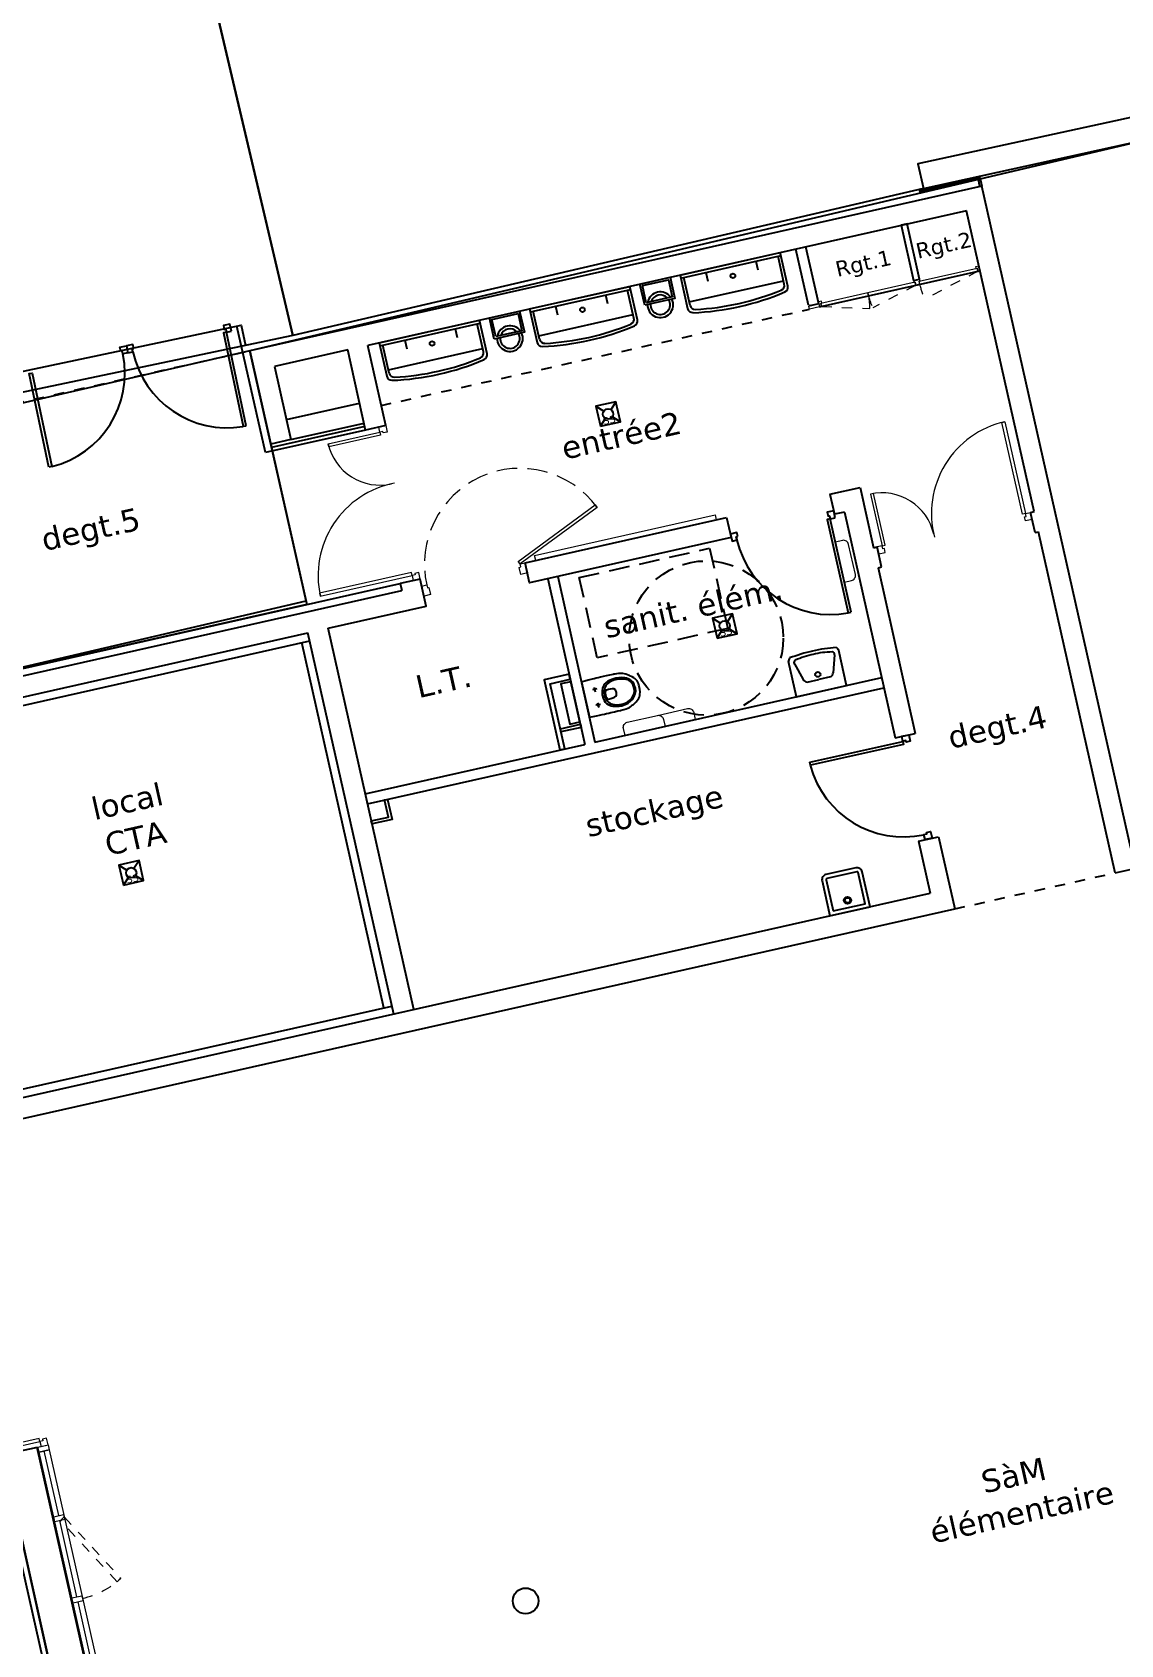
# Model space of a CAD drawing. Header units: metres. Extents: x 595893 to 596105, y 139631 to 139768.
# Drawn here: x 596011.37 to 596021.96, y 139700.97 to 139716.65 of the extents above; entities that cross this region are included whole.
import ezdxf

# ---------------------------------------------------------------- set-up
doc = ezdxf.new("R2010")
doc.units = ezdxf.units.M
doc.header["$MEASUREMENT"] = 0
for name, pattern in [('01', [0.15, 0.1, -0.05]), ('02', [0.28, 0.2, -0.08]), ('DASHED', [0.75, 0.5, -0.25])]:
    doc.linetypes.add(name, pattern=pattern)
for name, color, linetype in [('01-ISOL-0.08', 43, 'ISOLATION'), ('01-SANITAIRE-0.15', 44, 'Continuous'), ('02-VU-CACHE-01-0.10', 133, '01'), ('06-SYMB-DIVERS-0.20', 20, 'Continuous'), ('06-TXT-DIVERS-0.20', 70, 'Continuous'), ('08-VU-0.08', 56, 'Continuous'), ('08-VU-0.20', 32, 'Continuous')]:
    doc.layers.add(name, color=color, linetype=linetype)
doc.layers.add('01-MEN-CP-0.15', color=2, linetype='Continuous', lineweight=18)
doc.styles.add('locaux 100', font='verdana.ttf', dxfattribs={"height": 0.22})
doc.styles.add('locaux 20', font='verdana.ttf', dxfattribs={"height": 0.07})
doc.linetypes.add('ISOLATION', pattern='A,0.0001,-0.1,[134,ltypeshp.shx,S=0.1,R=0,X=-0.1,Y=0],-0.2,[134,ltypeshp.shx,S=0.1,R=180,X=0.1,Y=0],-0.1', length=0.4001)

msp = doc.modelspace()

# ---------------------------------------------------------------- linework, layer by layer
at = {"color": 251, "true_color": 0x666666}
for p, q in [((596017.676, 139714.287), (596018.651, 139714.506)), ((596017.682, 139714.258), (596018.658, 139714.477)), ((596018.414, 139714.422), (596018.433, 139714.338)), ((596018.69, 139714.198), (596018.629, 139714.47)), ((596018.725, 139714.18), (596018.651, 139714.506)), ((596017.676, 139714.287), (596017.749, 139713.961)), ((596017.773, 139713.991), (596017.712, 139714.264)), ((596017.765, 139714.025), (596018.683, 139714.231)), ((596017.926, 139714.312), (596017.945, 139714.228)), ((596016.212, 139713.958), (596017.188, 139714.177)), ((596016.219, 139713.928), (596017.194, 139714.148)), ((596016.951, 139714.093), (596016.97, 139714.009)), ((596017.227, 139713.869), (596017.165, 139714.141)), ((596017.261, 139713.851), (596017.188, 139714.177)), ((596016.212, 139713.958), (596016.286, 139713.632)), ((596016.309, 139713.662), (596016.248, 139713.935)), ((596016.302, 139713.696), (596017.219, 139713.902)), ((596016.463, 139713.983), (596016.482, 139713.899)), ((596014.749, 139713.629), (596015.724, 139713.848)), ((596014.755, 139713.599), (596015.731, 139713.819)), ((596015.487, 139713.764), (596015.506, 139713.68)), ((596015.763, 139713.539), (596015.702, 139713.812)), ((596015.798, 139713.522), (596015.724, 139713.848)), ((596014.749, 139713.629), (596014.822, 139713.303)), ((596014.846, 139713.333), (596014.785, 139713.606)), ((596014.999, 139713.654), (596015.018, 139713.57)), ((596014.839, 139713.366), (596015.756, 139713.573)), ((596016.856, 139713.011), (596016.933, 139712.962)), ((596017.051, 139713.055), (596017.002, 139712.977)), ((596016.948, 139712.893), (596016.9, 139712.816)), ((596017.017, 139712.908), (596017.095, 139712.86)), ((596017.991, 139710.95), (596018.068, 139710.901)), ((596018.186, 139710.993), (596018.137, 139710.916)), ((596018.083, 139710.832), (596018.035, 139710.754)), ((596018.152, 139710.847), (596018.23, 139710.798)), ((596019.296, 139710.295), (596019.219, 139710.636)), ((596018.808, 139710.185), (596018.732, 139710.527)), ((596018.788, 139710.505), (596018.873, 139710.354)), ((596019.178, 139710.593), (596019.166, 139710.419)), ((596018.808, 139710.185), (596019.296, 139710.295)), ((596018.913, 139710.328), (596019.027, 139710.354)), ((596019.14, 139710.38), (596019.027, 139710.354)), ((596012.412, 139708.593), (596012.363, 139708.516)), ((596012.217, 139708.549), (596012.294, 139708.5)), ((596012.309, 139708.431), (596012.261, 139708.354)), ((596012.378, 139708.447), (596012.456, 139708.398))]:
    msp.add_line(p, q, dxfattribs=at)
for points in [[(596017.332, 139713.994), (596017.285, 139714.199), (596017.578, 139714.265), (596017.624, 139714.06)], [(596017.347, 139714.018), (596017.309, 139714.184), (596017.563, 139714.241), (596017.6, 139714.075)], [(596015.868, 139713.665), (596015.822, 139713.87), (596016.115, 139713.936), (596016.161, 139713.731)], [(596015.883, 139713.689), (596015.846, 139713.855), (596016.1, 139713.912), (596016.137, 139713.746)], [(596016.9, 139712.816), (596017.095, 139712.86), (596017.051, 139713.055), (596016.856, 139713.011)], [(596018.035, 139710.754), (596018.23, 139710.798), (596018.186, 139710.993), (596017.991, 139710.95)], [(596012.261, 139708.354), (596012.456, 139708.398), (596012.412, 139708.593), (596012.217, 139708.549)]]:
    msp.add_lwpolyline(points, close=True, dxfattribs=at)
at = {"color": 251, "linetype": 'Continuous', "true_color": 0x666666}
for points in [[(596013.312, 139713.742), (596013.297, 139713.81), (596013.234, 139713.797), (596013.242, 139713.758), (596013.257, 139713.761), (596013.263, 139713.732)], [(596012.234, 139713.546), (596012.226, 139713.585), (596012.289, 139713.598), (596012.304, 139713.53), (596012.255, 139713.52), (596012.249, 139713.549)], [(596012.361, 139713.573), (596012.353, 139713.612), (596012.289, 139713.598), (596012.304, 139713.53), (596012.353, 139713.54), (596012.347, 139713.57)], [(596013.454, 139712.822), (596013.263, 139713.732), (596013.233, 139713.726), (596013.425, 139712.816)], [(596011.536, 139712.419), (596011.345, 139713.328), (596011.374, 139713.334), (596011.565, 139712.425)], [(596019.186, 139711.926), (596019.17, 139711.994), (596019.107, 139711.98), (596019.116, 139711.941), (596019.13, 139711.944), (596019.137, 139711.915)], [(596019.341, 139711.008), (596019.137, 139711.915), (596019.108, 139711.908), (596019.312, 139711.001)], [(596018.238, 139711.743), (596018.229, 139711.782), (596018.165, 139711.768), (596018.181, 139711.7), (596018.23, 139711.711), (596018.223, 139711.74)], [(596018.937, 139709.548), (596019.844, 139709.752), (596019.85, 139709.723), (596018.943, 139709.519)], [(596019.833, 139709.801), (596019.901, 139709.816), (596019.915, 139709.753), (596019.876, 139709.744), (596019.873, 139709.759), (596019.844, 139709.752)], [(596020.074, 139708.866), (596020.113, 139708.875), (596020.127, 139708.811), (596020.059, 139708.796), (596020.048, 139708.845), (596020.077, 139708.851)]]:
    msp.add_lwpolyline(points, close=True, dxfattribs=at)
at = {"color": 251, "true_color": 0x666666}
for points in [[(596019.134, 139708.055), (596019.524, 139708.143), (596019.447, 139708.484, 0.414214), (596019.387, 139708.522), (596019.095, 139708.456, 0.414214), (596019.057, 139708.396)], [(596019.164, 139708.103), (596019.476, 139708.173), (596019.408, 139708.475, 0.414214), (596019.396, 139708.483), (596019.103, 139708.417, 0.414214), (596019.096, 139708.405)]]:
    msp.add_lwpolyline(points, format="xyb", close=True, dxfattribs=at)
for centre, radius in [((596018.19, 139714.279), 0.0225), ((596016.726, 139713.95), 0.0225), ((596015.263, 139713.621), 0.0225), ((596016.975, 139712.935), 0.05), ((596018.11, 139710.874), 0.05), ((596019.016, 139710.403), 0.025), ((596012.336, 139708.474), 0.05), ((596019.305, 139708.206), 0.035), ((596019.305, 139708.206), 0.025)]:
    msp.add_circle(centre, radius, dxfattribs=at)
for centre, radius, start, end in [((596017.484, 139713.998), 0.125, 178.7882, 26.5613), ((596017.484, 139713.998), 0.125, 36.253, 169.0966), ((596017.484, 139713.998), 0.095, 44.4317, 160.9179), ((596017.697, 139716.469), 2.55, 272.303, 293.0466), ((596017.691, 139716.499), 2.55, 273.0013, 292.3483), ((596018.641, 139714.187), 0.05, 292.3483, 12.6748), ((596018.676, 139714.169), 0.05, 293.0466, 12.6748), ((596017.484, 139713.998), 0.095, 174.2663, 31.0833), ((596017.798, 139713.972), 0.05, 192.6748, 272.303), ((596017.822, 139714.002), 0.05, 192.6748, 273.0013), ((596016.021, 139713.669), 0.125, 36.253, 169.0966), ((596016.021, 139713.669), 0.095, 44.4317, 160.9179), ((596016.234, 139716.14), 2.55, 272.303, 293.0466), ((596016.227, 139716.169), 2.55, 273.0013, 292.3483), ((596017.178, 139713.858), 0.05, 292.3483, 12.6748), ((596017.212, 139713.84), 0.05, 293.0466, 12.6748), ((596016.021, 139713.669), 0.125, 178.7882, 26.5613), ((596016.021, 139713.669), 0.095, 174.2663, 31.0833), ((596016.334, 139713.643), 0.05, 192.6748, 272.303), ((596016.358, 139713.673), 0.05, 192.6748, 273.0013), ((596014.77, 139715.811), 2.55, 272.303, 293.0466), ((596014.764, 139715.84), 2.55, 273.0013, 292.3483), ((596015.714, 139713.529), 0.05, 292.3483, 12.6748), ((596015.749, 139713.511), 0.05, 293.0466, 12.6748), ((596014.871, 139713.314), 0.05, 192.6748, 272.303), ((596014.895, 139713.344), 0.05, 192.6748, 273.0013), ((596019.403, 139708.77), 1.911, 103.2514, 110.2694), ((596019.365, 139708.762), 1.911, 95.0801, 102.0982), ((596019.175, 139709.758), 0.864, 91.3649, 103.5959), ((596019.152, 139710.595), 0.0264, 354.2398, 84.2398), ((596019.144, 139710.599), 0.0844, 26.4779, 52.0018), ((596018.794, 139710.53), 0.0625, 148.7509, 183.4686), ((596018.81, 139710.519), 0.0264, 121.1097, 211.1097), ((596019.148, 139709.752), 0.864, 101.7537, 113.9847), ((596018.922, 139710.388), 0.0598, 214.4762, 260.8734), ((596019.107, 139710.429), 0.0598, 304.4762, 350.8734)]:
    msp.add_arc(centre, radius, start, end, dxfattribs=at)
at = {"color": 251, "linetype": 'Continuous', "true_color": 0x666666}
for centre, start, end in [((596011.337, 139713.333), 284.1159, 11.4833), ((596013.268, 139713.739), 192.2709, 279.6384), ((596019.142, 139711.922), 193.0686, 280.436), ((596019.848, 139709.76), 194.9136, 282.281)]:
    msp.add_arc(centre, 0.937, start, end, dxfattribs=at)
for points, knots in [([(596016.793, 139709.988), (596016.793, 139709.988), (596016.716, 139710.33), (596016.716, 139710.33), (596016.716, 139710.33), (596016.819, 139710.356), (596016.922, 139710.38), (596017.026, 139710.403), (596017.026, 139710.403), (596017.073, 139710.413), (596017.131, 139710.414), (596017.18, 139710.393), (596017.18, 139710.393), (596017.228, 139710.373), (596017.268, 139710.337), (596017.281, 139710.277), (596017.281, 139710.277), (596017.297, 139710.206), (596017.266, 139710.147), (596017.218, 139710.108), (596017.218, 139710.108), (596017.185, 139710.08), (596017.142, 139710.063), (596017.104, 139710.055), (596017.104, 139710.055), (596017.001, 139710.031), (596016.897, 139710.008), (596016.793, 139709.988)], [0, 0, 0, 0, 0.125, 0.125, 0.125, 0.1875, 0.25, 0.25, 0.25, 0.3125, 0.375, 0.375, 0.375, 0.4375, 0.5, 0.5, 0.5, 0.5625, 0.625, 0.625, 0.625, 0.6875, 0.75, 0.75, 0.75, 0.875, 1, 1, 1, 1]), ([(596017.241, 139710.268), (596017.258, 139710.195), (596017.199, 139710.119), (596017.11, 139710.099), (596017.11, 139710.099), (596017.022, 139710.079), (596016.936, 139710.122), (596016.92, 139710.196), (596016.92, 139710.196), (596016.903, 139710.27), (596016.962, 139710.346), (596017.051, 139710.366), (596017.051, 139710.366), (596017.139, 139710.385), (596017.225, 139710.342), (596017.241, 139710.268)], [0, 0, 0, 0, 0.2, 0.2, 0.2, 0.3, 0.4, 0.4, 0.4, 0.5, 0.6, 0.6, 0.6, 0.8, 1, 1, 1, 1]), ([(596017.23, 139710.266), (596017.244, 139710.2), (596017.192, 139710.132), (596017.112, 139710.114), (596017.112, 139710.114), (596017.033, 139710.096), (596016.956, 139710.135), (596016.941, 139710.201), (596016.941, 139710.201), (596016.926, 139710.267), (596016.979, 139710.335), (596017.058, 139710.353), (596017.058, 139710.353), (596017.138, 139710.371), (596017.215, 139710.332), (596017.23, 139710.266)], [0, 0, 0, 0, 0.2, 0.2, 0.2, 0.3, 0.4, 0.4, 0.4, 0.5, 0.6, 0.6, 0.6, 0.8, 1, 1, 1, 1]), ([(596016.852, 139710.26), (596016.852, 139710.256), (596016.85, 139710.252), (596016.846, 139710.251), (596016.846, 139710.251), (596016.842, 139710.25), (596016.838, 139710.253), (596016.837, 139710.257), (596016.837, 139710.257), (596016.836, 139710.261), (596016.839, 139710.265), (596016.843, 139710.266), (596016.843, 139710.266), (596016.847, 139710.267), (596016.851, 139710.264), (596016.852, 139710.26)], [0, 0, 0, 0, 0.2, 0.2, 0.2, 0.3, 0.4, 0.4, 0.4, 0.5, 0.6, 0.6, 0.6, 0.8, 1, 1, 1, 1]), ([(596016.978, 139710.163), (596016.974, 139710.162), (596016.969, 139710.164), (596016.966, 139710.167), (596016.966, 139710.167), (596016.959, 139710.178), (596016.953, 139710.19), (596016.95, 139710.203), (596016.95, 139710.203), (596016.947, 139710.215), (596016.947, 139710.229), (596016.949, 139710.242), (596016.949, 139710.242), (596016.95, 139710.246), (596016.954, 139710.25), (596016.958, 139710.25), (596016.958, 139710.25), (596016.99, 139710.256), (596017.047, 139710.272), (596017.057, 139710.227), (596017.057, 139710.227), (596017.067, 139710.182), (596017.012, 139710.172), (596016.978, 139710.163)], [0, 0, 0, 0, 0.142857, 0.142857, 0.142857, 0.214286, 0.285714, 0.285714, 0.285714, 0.357143, 0.428571, 0.428571, 0.428571, 0.5, 0.571429, 0.571429, 0.571429, 0.642857, 0.714286, 0.714286, 0.714286, 0.857143, 1, 1, 1, 1]), ([(596016.886, 139710.109), (596016.886, 139710.105), (596016.884, 139710.101), (596016.88, 139710.1), (596016.88, 139710.1), (596016.876, 139710.099), (596016.872, 139710.102), (596016.871, 139710.106), (596016.871, 139710.106), (596016.87, 139710.11), (596016.873, 139710.114), (596016.877, 139710.114), (596016.877, 139710.114), (596016.881, 139710.115), (596016.885, 139710.113), (596016.886, 139710.109)], [0, 0, 0, 0, 0.2, 0.2, 0.2, 0.3, 0.4, 0.4, 0.4, 0.5, 0.6, 0.6, 0.6, 0.8, 1, 1, 1, 1])]:
    msp.add_open_spline(points, degree=3, knots=knots, dxfattribs=at)
at = {"color": 251, "linetype": 'DASHED', "true_color": 0x666666}
for points in [[(596016.865, 139710.264), (596016.865, 139710.264), (596016.823, 139710.254), (596016.823, 139710.254)], [(596016.84, 139710.279), (596016.84, 139710.279), (596016.85, 139710.234), (596016.85, 139710.234)], [(596016.9, 139710.112), (596016.9, 139710.112), (596016.857, 139710.103), (596016.857, 139710.103)], [(596016.874, 139710.127), (596016.874, 139710.127), (596016.884, 139710.082), (596016.884, 139710.082)]]:
    msp.add_open_spline(points, degree=3, dxfattribs=at)
at = {"layer": '01-ISOL-0.08', "color": 251, "ltscale": 0.075, "true_color": 0x666666}
msp.add_line((596014.609, 139712.813), (596013.702, 139712.609), dxfattribs=at)
at = {"layer": '01-MEN-CP-0.15', "color": 251, "true_color": 0x666666}
for p, q in [((596011.631, 139702.222), (596011.489, 139702.851)), ((596011.808, 139701.432), (596011.642, 139702.174)), ((596012.244, 139699.495), (596011.819, 139701.383))]:
    msp.add_line(p, q, dxfattribs=at)
for points in [[(596020.557, 139714.351), (596020.553, 139714.37), (596020.582, 139714.377), (596020.593, 139714.328), (596020.573, 139714.324), (596020.567, 139714.353)], [(596019.51, 139714.084), (596019.968, 139714.187), (596019.962, 139714.217), (596019.503, 139714.114)], [(596019.948, 139714.234), (596019.952, 139714.215), (596019.962, 139714.217), (596019.968, 139714.187), (596020.007, 139714.196), (596020.001, 139714.226), (596020.011, 139714.228), (596020.006, 139714.247)], [(596020.001, 139714.226), (596020.567, 139714.353), (596020.573, 139714.324), (596020.007, 139714.196)], [(596019.503, 139714.114), (596019.045, 139714.01), (596019.051, 139713.981), (596019.51, 139714.084)], [(596018.928, 139713.984), (596019.025, 139714.006), (596019.032, 139713.977), (596018.934, 139713.955)], [(596019.054, 139714.013), (596019.05, 139714.032), (596019.021, 139714.026), (596019.032, 139713.977), (596019.051, 139713.981), (596019.045, 139714.01)], [(596014.744, 139712.807), (596014.812, 139712.823), (596014.826, 139712.759), (596014.787, 139712.751), (596014.784, 139712.765), (596014.755, 139712.759)], [(596020.836, 139712.86), (596021.036, 139711.968), (596021.007, 139711.961), (596020.806, 139712.854)], [(596014.252, 139712.646), (596014.755, 139712.759), (596014.761, 139712.729), (596014.259, 139712.616)], [(596016.102, 139711.501), (596016.851, 139712.051), (596016.869, 139712.027), (596016.119, 139711.477)], [(596019.528, 139712.156), (596019.641, 139711.654), (596019.671, 139711.661), (596019.558, 139712.163)], [(596018.016, 139711.955), (596018.027, 139711.906), (596016.271, 139711.511), (596016.26, 139711.56)], [(596021.085, 139711.979), (596021.101, 139711.91), (596021.037, 139711.896), (596021.028, 139711.935), (596021.043, 139711.938), (596021.036, 139711.968)], [(596019.593, 139711.643), (596019.608, 139711.575), (596019.671, 139711.589), (596019.663, 139711.628), (596019.648, 139711.625), (596019.641, 139711.654)], [(596014.176, 139711.163), (596015.069, 139711.364), (596015.062, 139711.393), (596014.169, 139711.192)], [(596015.08, 139711.315), (596015.148, 139711.33), (596015.134, 139711.394), (596015.095, 139711.385), (596015.098, 139711.37), (596015.069, 139711.364)], [(596016.168, 139711.488), (596016.19, 139711.39), (596016.127, 139711.376), (596016.111, 139711.444), (596016.126, 139711.448), (596016.119, 139711.477)], [(596015.233, 139711.247), (596015.249, 139711.179), (596015.185, 139711.164), (596015.163, 139711.262), (596015.212, 139711.273), (596015.219, 139711.244)], [(596010.555, 139702.743), (596011.448, 139702.944), (596011.441, 139702.973), (596010.549, 139702.772)], [(596011.459, 139702.895), (596011.527, 139702.91), (596011.513, 139702.974), (596011.474, 139702.965), (596011.477, 139702.95), (596011.448, 139702.944)], [(596011.527, 139702.91), (596011.538, 139702.862), (596011.44, 139702.84), (596011.429, 139702.889)], [(596012.516, 139698.059), (596011.44, 139702.84), (596011.538, 139702.862), (596012.613, 139698.081)], [(596011.69, 139702.185), (596011.593, 139702.163), (596011.582, 139702.211), (596011.679, 139702.233)], [(596011.868, 139701.394), (596011.771, 139701.372), (596011.76, 139701.421), (596011.857, 139701.442)]]:
    msp.add_lwpolyline(points, close=True, dxfattribs=at)
at = {"layer": '01-MEN-CP-0.15', "color": 251, "linetype": '01', "true_color": 0x666666}
for points in [[(596020.573, 139714.324), (596020.06, 139714.054, -0.065543), (596020.007, 139714.196)], [(596019.051, 139713.981), (596019.521, 139713.962, 0.065543), (596019.51, 139714.084)], [(596019.968, 139714.187), (596019.552, 139713.969, -0.065543), (596019.51, 139714.084)]]:
    msp.add_lwpolyline(points, format="xyb", dxfattribs=at)
at = {"layer": '01-MEN-CP-0.15', "color": 251, "true_color": 0x666666}
for points in [[(596019.275, 139711.3), (596019.343, 139711.316, 0.414214), (596019.381, 139711.375), (596019.315, 139711.668, 0.414214), (596019.256, 139711.706), (596019.187, 139711.69)], [(596017.14, 139709.81), (596017.125, 139709.878, -0.414214), (596017.162, 139709.938), (596017.455, 139710.004, -0.414214), (596017.515, 139709.966), (596017.53, 139709.898)], [(596017.455, 139710.004, -0.000076), (596017.455, 139710.004), (596017.748, 139710.07, -0.414214), (596017.808, 139710.032), (596017.823, 139709.964)]]:
    msp.add_lwpolyline(points, format="xyb", dxfattribs=at)
at = {"layer": '01-MEN-CP-0.15', "color": 251, "linetype": '01', "true_color": 0x666666}
msp.add_lwpolyline([(596012.234, 139701.613), (596012.198, 139701.579), (596011.648, 139702.175), (596011.685, 139702.209)], close=True, dxfattribs=at)
at = {"layer": '01-MEN-CP-0.15', "color": 251, "true_color": 0x666666}
for centre, radius, start, end in [((596021.036, 139711.968), 0.915, 102.6748, 194.5537), ((596014.755, 139712.759), 0.515, 192.6748, 282.6748), ((596015.069, 139711.364), 0.915, 100.7959, 192.6748), ((596019.641, 139711.654), 0.515, 12.6748, 102.6748)]:
    msp.add_arc(centre, radius, start, end, dxfattribs=at)
at = {"layer": '01-MEN-CP-0.15', "color": 251, "linetype": '02', "true_color": 0x666666}
msp.add_arc((596016.119, 139711.477), 0.93, 36.2819, 192.6748, dxfattribs=at)
at = {"layer": '01-MEN-CP-0.15', "color": 251, "linetype": '01', "true_color": 0x666666}
msp.add_arc((596011.685, 139702.209), 0.811, 282.6748, 312.6748, dxfattribs=at)
at = {"layer": '01-SANITAIRE-0.15', "color": 251, "true_color": 0x666666}
msp.add_lwpolyline([(596016.613, 139710.332), (596016.515, 139710.31), (596016.603, 139709.92), (596016.7, 139709.942)], close=True, dxfattribs=at)
at = {"layer": '02-VU-CACHE-01-0.10', "color": 251, "true_color": 0x666666}
for p, q in [((596014.768, 139713.018), (596018.934, 139713.955)), ((596010.222, 139712.815), (596013.49, 139713.551)), ((596020.348, 139708.123), (596021.909, 139708.474))]:
    msp.add_line(p, q, dxfattribs=at)
at = {"layer": '06-SYMB-DIVERS-0.20', "color": 251, "linetype": '02', "true_color": 0x666666}
msp.add_lwpolyline([(596016.87, 139710.564), (596016.695, 139711.345), (596017.963, 139711.63), (596018.139, 139710.85)], close=True, dxfattribs=at)
msp.add_circle((596017.93, 139710.757), 0.75, dxfattribs=at)
at = {"layer": '08-VU-0.08', "color": 251, "true_color": 0x666666}
msp.add_line((596020.044, 139715.13), (596022.442, 139715.655), dxfattribs=at)
at = {"layer": '08-VU-0.20'}
for p, q in [((596020.612, 139715.152), (596013.49, 139713.551)), ((596022.061, 139708.713), (596020.612, 139715.152)), ((596020.461, 139714.913), (596014.637, 139713.603)), ((596021.119, 139711.986), (596020.461, 139714.913)), ((596014.442, 139713.559), (596013.729, 139713.399)), ((596021.085, 139711.979), (596021.119, 139711.986)), ((596021.129, 139711.784), (596021.085, 139711.979)), ((596021.129, 139711.784), (596021.163, 139711.791)), ((596021.909, 139708.474), (596021.163, 139711.791)), ((596021.909, 139708.474), (596025.08, 139709.187))]:
    msp.add_line(p, q, dxfattribs=at)
at = {"layer": '08-VU-0.20', "color": 251, "true_color": 0x666666}
for p, q in [((596018.925, 139713.994), (596018.803, 139714.54)), ((596019.025, 139714.006), (596018.9, 139714.562)), ((596019.032, 139713.977), (596020.593, 139714.328)), ((596018.925, 139713.994), (596018.935, 139713.996)), ((596018.935, 139713.996), (596018.937, 139713.986)), ((596019.025, 139714.006), (596018.937, 139713.986)), ((596013.641, 139712.56), (596013.365, 139713.789)), ((596014.812, 139712.823), (596014.637, 139713.603)), ((596013.694, 139712.643), (596013.49, 139713.551)), ((596014.617, 139712.779), (596014.442, 139713.559)), ((596013.729, 139713.399), (596013.889, 139712.687)), ((596013.846, 139712.882), (596014.558, 139713.042)), ((596013.889, 139712.687), (596014.602, 139712.847)), ((596014.812, 139712.823), (596014.617, 139712.779)), ((596014.617, 139712.779), (596013.641, 139712.56)), ((596013.889, 139712.687), (596013.694, 139712.643)), ((596019.134, 139712.155), (596019.427, 139712.221)), ((596019.427, 139712.221), (596019.558, 139711.635)), ((596019.134, 139712.155), (596019.178, 139711.96)), ((596018.129, 139711.929), (596018.173, 139711.734)), ((596019.276, 139711.982), (596019.769, 139709.787)), ((596019.558, 139711.635), (596019.593, 139711.643)), ((596019.636, 139711.448), (596019.593, 139711.643)), ((596019.602, 139711.44), (596019.636, 139711.448)), ((596019.602, 139711.44), (596019.964, 139709.83)), ((596009.631, 139710.089), (596014.953, 139711.286)), ((596016.388, 139711.332), (596016.75, 139709.722)), ((596016.485, 139711.354), (596016.847, 139709.744)), ((596009.719, 139710.037), (596014.968, 139711.218)), ((596014.89, 139707.1), (596014.056, 139710.808)), ((596015.085, 139707.144), (596014.251, 139710.852)), ((596009.878, 139709.786), (596014.073, 139710.73)), ((596014.794, 139707.161), (596013.995, 139710.712)), ((596016.847, 139709.744), (596019.638, 139710.372)), ((596014.635, 139709.144), (596019.659, 139710.274)), ((596019.769, 139709.787), (596019.964, 139709.83)), ((596014.613, 139709.242), (596016.75, 139709.722)), ((596019.995, 139708.782), (596020.19, 139708.825)), ((596019.995, 139708.782), (596020.109, 139708.274)), ((596020.19, 139708.825), (596020.348, 139708.123)), ((596010.597, 139706.135), (596020.109, 139708.274)), ((596010.641, 139705.94), (596020.348, 139708.123))]:
    msp.add_line(p, q, dxfattribs=at)
at = {"layer": '08-VU-0.20'}
for points in [[(596022.387, 139715.892), (596019.988, 139715.367), (596020.044, 139715.13), (596013.908, 139713.699), (596011.393, 139724.385), (596019.894, 139726.44), (596022.387, 139715.892)], [(596020.593, 139715.148), (596020.578, 139715.216), (596020.012, 139715.089), (596020.008, 139715.109), (596020.593, 139715.24), (596020.612, 139715.152)], [(596011.42, 139702.886), (596011.029, 139702.799), (596012.127, 139697.92), (596012.517, 139698.008)]]:
    msp.add_lwpolyline(points, close=True, dxfattribs=at)
at = {"layer": '08-VU-0.20', "color": 251, "true_color": 0x666666}
for points in [[(596019.948, 139714.234), (596020.006, 139714.247), (596019.886, 139714.784), (596019.827, 139714.771)], [(596016.596, 139710.405), (596016.352, 139710.35), (596016.506, 139709.668), (596016.555, 139709.679), (596016.412, 139710.313), (596016.607, 139710.356)], [(596016.511, 139709.874), (596016.706, 139709.918), (596016.712, 139709.888), (596016.517, 139709.844)], [(596014.672, 139708.978), (596014.838, 139709.016), (596014.801, 139709.182), (596014.83, 139709.188), (596014.874, 139708.993), (596014.679, 139708.949)]]:
    msp.add_lwpolyline(points, close=True, dxfattribs=at)
at = {"layer": '08-VU-0.20'}
msp.add_lwpolyline([(596010.219, 139712.923), (596010.178, 139713.119), (596013.407, 139713.798), (596013.448, 139713.602)], dxfattribs=at)
at = {"layer": '08-VU-0.20', "color": 251, "true_color": 0x666666}
for points in [[(596018.173, 139711.734), (596016.212, 139711.293), (596016.168, 139711.488), (596018.129, 139711.929)], [(596019.276, 139711.982), (596019.178, 139711.96)], [(596014.251, 139710.852), (596015.207, 139711.067), (596015.148, 139711.33), (596014.953, 139711.286), (596014.968, 139711.218)], [(596009.763, 139709.842), (596014.056, 139710.808)], [(596010.677, 139706.235), (596014.872, 139707.178)]]:
    msp.add_lwpolyline(points, dxfattribs=at)
msp.add_circle((596016.173, 139701.393), 0.125, dxfattribs=at)
at = {"layer": 'Defpoints', "elevation": 61.684}
msp.add_lwpolyline([(596013.908, 139713.699), (596013.908, 139713.699), (596010.359, 139712.952), (595974.825, 139704.931), (595960.491, 139701.513), (595957.023, 139717.186), (595964.346, 139718.875), (595965.473, 139713.783), (595971.163, 139714.999), (595972.24, 139715.35), (596011.394, 139724.383)], close=True, dxfattribs=at)
at = {"layer": 'Defpoints'}
for points in [[(596014.622, 139671.238), (596032.925, 139675.354), (596024.809, 139711.443), (596023.44, 139711.135), (596022.439, 139715.654), (596013.49, 139713.55), (596014.045, 139711.082), (596009.479, 139710.055), (596016.19, 139679.852), (596012.854, 139679.101)], [(595960.892, 139701.458), (595970.687, 139659.195), (595977.747, 139661.175), (595980.851, 139647.635), (595993.882, 139650.685), (595993.975, 139650.156), (596027.155, 139654.666), (596027.355, 139654.693), (596029.556, 139655.122), (596027.887, 139662.499), (596025.555, 139661.955), (596023.069, 139673.102), (596014.622, 139671.238), (596012.854, 139679.101), (596016.186, 139679.871), (596009.479, 139710.055), (596014.037, 139711.118), (596013.49, 139713.551)]]:
    msp.add_lwpolyline(points, close=True, dxfattribs=at)

# ---------------------------------------------------------------- texts
at = {"color": 251, "true_color": 0x666666, "char_height": 0.07, "width": 0.90213, "attachment_point": 5, "rotation": 12.6748, "style": 'locaux 20'}
for insert in [(596016.987, 139712.877), (596018.122, 139710.816), (596012.348, 139708.416)]:
    msp.add_mtext('SS', dxfattribs=dict(at, insert=insert))
at = {"layer": '06-TXT-DIVERS-0.20', "color": 251, "true_color": 0x666666, "attachment_point": 5, "rotation": 12.6748, "style": 'locaux 100'}
for s, insert, char_height, width in [('Rgt.2', (596020.246, 139714.557), 0.15, 0.96082), ('Rgt.1', (596019.463, 139714.381), 0.15, 0.96082), ('entrée2', (596017.104, 139712.725), 0.22, 2.37148), ('degt.5', (596011.949, 139711.785), 0.22, 2.37148), ('sanit. élém.', (596017.802, 139711.053), 0.22, 2.37148), ('L.T.', (596015.374, 139710.338), 0.22, 1.53949), ('degt.4', (596020.769, 139709.862), 0.22, 2.37148), ('\\pt2.42;local\\PCTA', (596012.338, 139708.988), 0.22, 2.37148), ('stockage', (596017.431, 139709.046), 0.22, 1.53949), ('SàM\\Pélémentaire', (596020.961, 139702.434), 0.22, 2.37148)]:
    msp.add_mtext(s, dxfattribs=dict(at, insert=insert, char_height=char_height, width=width))

doc.saveas('drawing.dxf')
